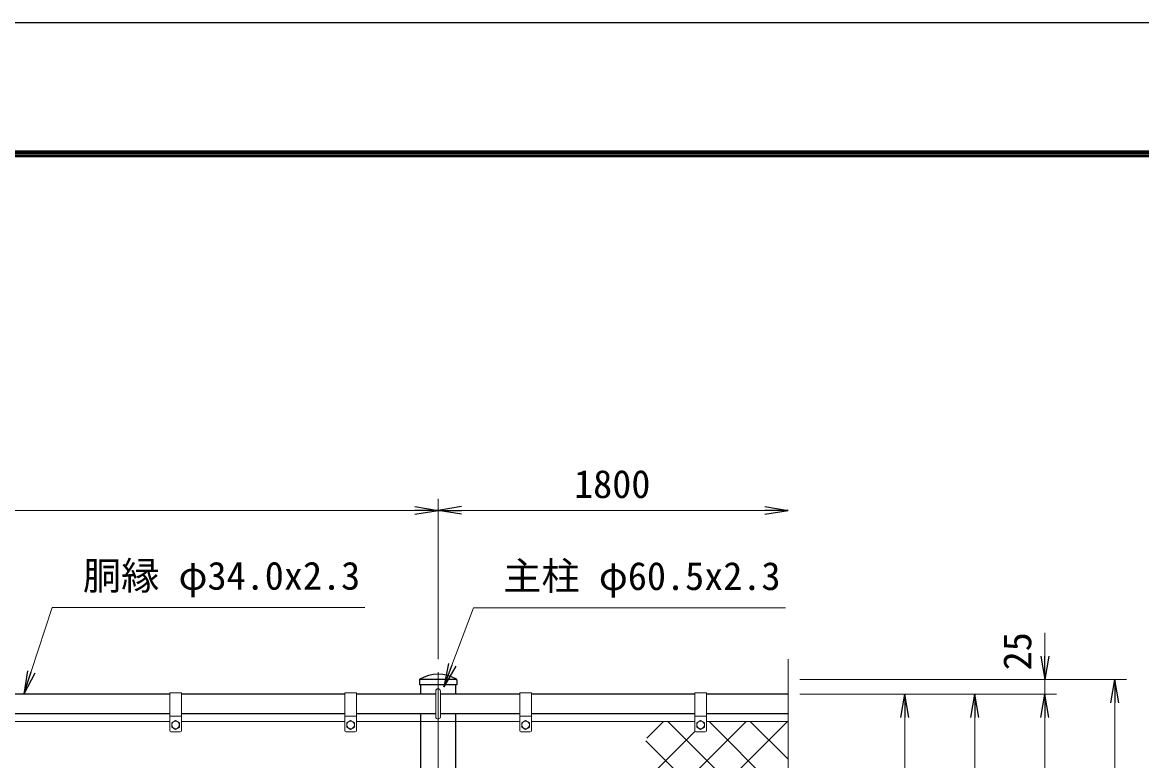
# Model space of a CAD drawing. Units: millimetres, scale not verified. Extents: x -4200 to 4200, y -2970 to 2970.
# Drawn here: x -2297 to -379, y 1704 to 2970 of the extents above; entities that cross this region are included whole.
import ezdxf
from ezdxf.enums import TextEntityAlignment as Align

# ---------------------------------------------------------------- set-up
doc = ezdxf.new("R2010")
doc.units = ezdxf.units.MM
doc.header["$LTSCALE"] = 10
doc.linetypes.add('USER1', pattern=[50.8, 31.75, -6.35, 6.35, -6.35])
for name, color, linetype, lineweight in [('0-0_D-STR1', 1, 'Continuous', 25), ('0-1_D-STR3', 3, 'Continuous', 13), ('0-2_D-BMK', 2, 'USER1', 13), ('0-3_D-STR2', 7, 'Continuous', 13), ('0-4_D-STR-DIM', 7, 'Continuous', 13), ('0-5_0', 7, 'Continuous', 25), ('0-A_D-STR-TXT', 7, 'Continuous', 13), ('0-C_D-TTL', 7, 'Continuous', 25)]:
    doc.layers.add(name, color=color, linetype=linetype, lineweight=lineweight)
doc.styles.add('ＭＳ ゴシック', font='')
doc.styles.get('ＭＳ ゴシック').set_extended_font_data('MS Gothic')

# ---------------------------------------------------------------- blocks, each defined once
blk = doc.blocks.new('_Open')
at = {"layer": '0-5_0'}
blk.add_line((-10, 1.667), (0, 0), dxfattribs=at)
blk.add_lwpolyline([(-10, -1.667), (0, 0), (-10, 0)], dxfattribs=at)

msp = doc.modelspace()

# ---------------------------------------------------------------- linework, layer by layer
at = {"layer": '0-0_D-STR1'}
for p, q in [((-1617.07, 1842.24), (-1617.07, 1834.19)), ((-1553.21, 1843.19), (-1616.74, 1843.19)), ((-1552.87, 1842.24), (-1552.87, 1834.19)), ((-1552.87, 1834.19), (-1617.07, 1834.19)), ((-1615.22, 1834.19), (-1615.22, 1818.19)), ((-1554.72, 1818.19), (-1554.72, 1834.19)), ((-2044.97, 1818.19), (-2324.97, 1818.19)), ((-1744.97, 1818.19), (-2024.97, 1818.19)), ((-1588.97, 1818.19), (-1724.97, 1818.19)), ((-1444.97, 1818.19), (-1580.97, 1818.19)), ((-1144.97, 1818.19), (-1424.97, 1818.19)), ((-984.97, 1818.19), (-1124.97, 1818.19)), ((-2044.97, 1784.19), (-2324.97, 1784.19)), ((-1744.97, 1784.19), (-2024.97, 1784.19)), ((-1588.97, 1784.19), (-1724.97, 1784.19)), ((-1615.22, 1784.19), (-1615.22, -617.81)), ((-1444.97, 1784.19), (-1580.97, 1784.19)), ((-1554.72, -617.81), (-1554.72, 1784.19)), ((-1144.97, 1784.19), (-1424.97, 1784.19)), ((-984.97, 1784.19), (-1124.97, 1784.19))]:
    msp.add_line(p, q, dxfattribs=at)
for centre, radius, start, end in [((-1615.57, 1842.24), 1.5, 120.85073, 180), ((-1584.97, 1791.02), 61.17, 59.14927, 120.85073), ((-1554.37, 1842.24), 1.5, 0, 59.14927)]:
    msp.add_arc(centre, radius, start, end, dxfattribs=at)
at = {"layer": '0-1_D-STR3'}
for p, q in [((-1588.97, 1779.19), (-1588.97, 1823.19)), ((-1580.97, 1779.19), (-1580.97, 1823.19)), ((-2044.97, 1820.19), (-2044.97, 1755.19)), ((-2024.97, 1820.19), (-2044.97, 1820.19)), ((-2024.97, 1820.19), (-2024.97, 1755.19)), ((-1744.97, 1820.19), (-1744.97, 1755.19)), ((-1724.97, 1820.19), (-1744.97, 1820.19)), ((-1724.97, 1820.19), (-1724.97, 1755.19)), ((-1444.97, 1820.19), (-1444.97, 1755.19)), ((-1424.97, 1820.19), (-1444.97, 1820.19)), ((-1424.97, 1820.19), (-1424.97, 1755.19)), ((-1144.97, 1820.19), (-1144.97, 1755.19)), ((-1124.97, 1820.19), (-1144.97, 1820.19)), ((-1124.97, 1820.19), (-1124.97, 1755.19)), ((-2324.97, 1771.19), (-2044.97, 1771.19)), ((-2024.97, 1780.19), (-2044.97, 1780.19)), ((-2041.47, 1768.93), (-2034.97, 1772.69)), ((-2041.47, 1768.93), (-2041.47, 1761.45)), ((-2034.97, 1772.69), (-2028.47, 1768.93)), ((-2028.47, 1768.93), (-2028.47, 1761.45)), ((-2024.97, 1771.19), (-1744.97, 1771.19)), ((-1724.97, 1780.19), (-1744.97, 1780.19)), ((-1741.47, 1768.93), (-1734.97, 1772.69)), ((-1741.47, 1768.93), (-1741.47, 1761.45)), ((-1734.97, 1772.69), (-1728.47, 1768.93)), ((-1728.47, 1768.93), (-1728.47, 1761.45)), ((-1724.97, 1771.19), (-1444.97, 1771.19)), ((-1424.97, 1780.19), (-1444.97, 1780.19)), ((-1441.47, 1768.93), (-1434.97, 1772.69)), ((-1441.47, 1768.93), (-1441.47, 1761.45)), ((-1434.97, 1772.69), (-1428.47, 1768.93)), ((-1428.47, 1768.93), (-1428.47, 1761.45)), ((-1424.97, 1771.19), (-1144.97, 1771.19)), ((-1124.97, 1780.19), (-1144.97, 1780.19)), ((-1141.47, 1768.93), (-1134.97, 1772.69)), ((-1141.47, 1768.93), (-1141.47, 1761.45)), ((-1134.97, 1772.69), (-1128.47, 1768.93)), ((-1128.47, 1768.93), (-1128.47, 1761.45)), ((-1124.97, 1771.19), (-984.97, 1771.19)), ((-2026.97, 1753.19), (-2042.97, 1753.19)), ((-1726.97, 1753.19), (-1742.97, 1753.19)), ((-1426.97, 1753.19), (-1442.97, 1753.19)), ((-1126.97, 1753.19), (-1142.97, 1753.19))]:
    msp.add_line(p, q, dxfattribs=at)
for points in [[(-2041.47, 1761.45), (-2034.97, 1757.69), (-2028.47, 1761.45)], [(-1741.47, 1761.45), (-1734.97, 1757.69), (-1728.47, 1761.45)], [(-1441.47, 1761.45), (-1434.97, 1757.69), (-1428.47, 1761.45)], [(-1141.47, 1761.45), (-1134.97, 1757.69), (-1128.47, 1761.45)]]:
    msp.add_lwpolyline(points, dxfattribs=at)
for centre in [(-2034.97, 1765.19), (-1734.97, 1765.19), (-1434.97, 1765.19), (-1134.97, 1765.19)]:
    msp.add_circle(centre, 6.49, dxfattribs=at)
for centre, radius, start, end in [((-1584.97, 1823.19), 4, 0, 180), ((-1584.97, 1779.19), 4, 180, 0), ((-2042.97, 1755.19), 2, 180, 270), ((-2026.97, 1755.19), 2, 270, 0), ((-1742.97, 1755.19), 2, 180, 270), ((-1726.97, 1755.19), 2, 270, 0), ((-1442.97, 1755.19), 2, 180, 270), ((-1426.97, 1755.19), 2, 270, 0), ((-1142.97, 1755.19), 2, 180, 270), ((-1126.97, 1755.19), 2, 270, 0)]:
    msp.add_arc(centre, radius, start, end, dxfattribs=at)
at = {"layer": '0-2_D-BMK'}
msp.add_line((-1584.97, -1001.81), (-1584.97, 1858.19), dxfattribs=at)
at = {"layer": '0-3_D-STR2'}
for p, q in [((-1348.63, 1408.79), (-986.24, 1771.19)), ((-1308.17, 1519.97), (-1056.95, 1771.19)), ((-1227.24, 1742.32), (-1198.37, 1771.19)), ((-984.97, 1564.94), (-1191.22, 1771.19)), ((-984.97, 1635.65), (-1120.51, 1771.19)), ((-984.97, 1706.36), (-1049.8, 1771.19)), ((-1267.7, 1631.14), (-1144.69, 1754.16)), ((-984.97, 1494.23), (-1228.79, 1738.05))]:
    msp.add_line(p, q, dxfattribs=at)
at = {"layer": '0-4_D-STR-DIM'}
for p, q in [((-1584.97, 1878.19), (-1584.97, 2153.19)), ((-1584.97, 1878.19), (-1584.97, 2153.19)), ((-3344.97, 2133.19), (-1624.97, 2133.19)), ((-1544.97, 2133.19), (-1024.97, 2133.19)), ((-544.97, 1883.19), (-544.97, 1923.19)), ((-984.97, 1878.19), (-984.97, 608.84)), ((-964.97, 1843.19), (-404.97, 1843.19)), ((-964.97, 1843.19), (-524.97, 1843.19)), ((-544.97, 1818.19), (-544.97, 1843.19)), ((-964.97, 1818.19), (-644.97, 1818.19)), ((-964.97, 1818.19), (-524.97, 1818.19)), ((-964.97, 1818.19), (-524.97, 1818.19)), ((-964.97, 1818.19), (-764.97, 1818.19)), ((-424.97, 1803.19), (-424.97, -946.81)), ((-784.97, 1238.19), (-784.97, 1778.19)), ((-664.97, 1778.19), (-664.97, -611.81)), ((-544.97, -641.81), (-544.97, 1778.19)), ((-544.97, 1778.19), (-544.97, 1738.19))]:
    msp.add_line(p, q, dxfattribs=at)
at = {"layer": '0-A_D-STR-TXT'}
for points in [[(-1710.31, 1966.44), (-2246.26, 1966.44), (-2294.35, 1820.09)], [(-989.58, 1966.19), (-1524.26, 1966.19), (-1574.29, 1832.63)]]:
    msp.add_lwpolyline(points, dxfattribs=at)
at = {"layer": '0-C_D-TTL', "color": 2}
msp.add_lwpolyline([(-4200, 2970), (4200, 2970), (4200, -2970), (-4200, -2970)], close=True, dxfattribs=at)
at = {"layer": '0-C_D-TTL'}
for points in [[(-3930, 2750), (3930, 2750), (3930, -2750), (-3930, -2750)], [(-3927.5, 2747.5), (3927.5, 2747.5), (3927.5, -2747.5), (-3927.5, -2747.5)], [(-3925, 2745), (3925, 2745), (3925, -2745), (-3925, -2745)], [(-3922.5, 2742.5), (3922.5, 2742.5), (3922.5, -2742.5), (-3922.5, -2742.5)], [(-3920, 2740), (3920, 2740), (3920, -2740), (-3920, -2740)]]:
    msp.add_lwpolyline(points, close=True, dxfattribs=at)

# ---------------------------------------------------------------- block references
at = {"layer": '0-4_D-STR-DIM', "xscale": 4, "yscale": 4}
for p in [(-1584.97, 2133.19), (-984.97, 2133.19)]:
    msp.add_blockref('_Open', p, dxfattribs=at)
for p, rotation in [((-1584.97, 2133.19), 180), ((-544.97, 1843.19), 270), ((-424.97, 1843.19), 90), ((-784.97, 1818.19), 90), ((-664.97, 1818.19), 90), ((-544.97, 1818.19), 90), ((-544.97, 1818.19), 90)]:
    msp.add_blockref('_Open', p, dxfattribs=dict(at, rotation=rotation))
at = {"layer": '0-A_D-STR-TXT', "xscale": 4, "yscale": 4}
for p, rotation in [((-1574.99, 1830.76), 249.46512), ((-2294.97, 1818.19), 251.80943)]:
    msp.add_blockref('_Open', p, dxfattribs=dict(at, rotation=rotation))

# ---------------------------------------------------------------- texts
at = {"layer": '0-4_D-STR-DIM', "style": 'ＭＳ ゴシック'}
msp.add_text('1800', height=48.09, dxfattribs=at).set_placement((-1351.87, 2139.94), align=Align.BOTTOM_LEFT)
msp.add_text('25', height=48.09, rotation=90, dxfattribs=at).set_placement((-553.7, 1858.83), align=Align.BOTTOM_LEFT)
at = {"layer": '0-A_D-STR-TXT', "style": 'ＭＳ ゴシック'}
for s, p in [('胴縁 φ34.0x2.3', (-2193.81, 1982.71)), ('主柱 φ60.5x2.3', (-1473.34, 1982.2))]:
    msp.add_text(s, height=48.09, dxfattribs=at).set_placement(p, align=Align.BOTTOM_LEFT)

doc.saveas('drawing.dxf')
